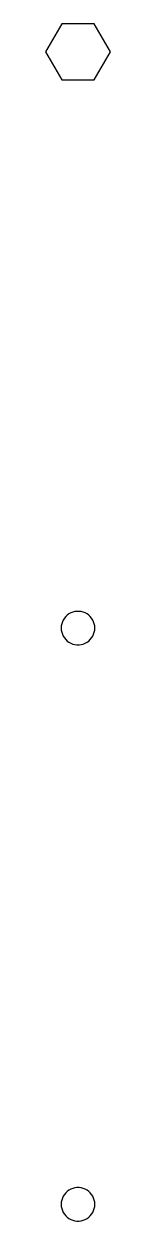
# Model space of a CAD drawing. Header units: metres. Extents: x -6 to 6, y -3 to 211.
import ezdxf

# ---------------------------------------------------------------- set-up
doc = ezdxf.new("R2010")
doc.units = ezdxf.units.M

msp = doc.modelspace()

# ---------------------------------------------------------------- linework, layer by layer
for p, q in [((-2.88499, 210.997), (-5.76999, 206)), ((2.88499, 210.997), (-2.88499, 210.997)), ((5.76999, 206), (2.88499, 210.997)), ((-5.76999, 206), (-2.88499, 201.003)), ((2.88499, 201.003), (5.76999, 206)), ((-2.88499, 201.003), (2.88499, 201.003)), ((-2.1869, 105.054), (-2.42705, 104.763)), ((-1.91226, 105.312), (-2.1869, 105.054)), ((-1.60747, 105.533), (-1.91226, 105.312)), ((-1.27733, 105.714), (-1.60747, 105.533)), ((-0.927048, 105.853), (-1.27733, 105.714)), ((-0.562134, 105.947), (-0.927048, 105.853)), ((-0.18837, 105.994), (-0.562134, 105.947)), ((0.18837, 105.994), (-0.18837, 105.994)), ((0.562134, 105.947), (0.18837, 105.994)), ((0.927048, 105.853), (0.562134, 105.947)), ((1.27733, 105.714), (0.927048, 105.853)), ((1.60747, 105.533), (1.27733, 105.714)), ((1.91226, 105.312), (1.60747, 105.533)), ((2.1869, 105.054), (1.91226, 105.312)), ((2.42705, 104.763), (2.1869, 105.054)), ((-2.97633, 103.376), (-3, 103)), ((-3, 103), (-2.97633, 102.624)), ((-2.90575, 103.746), (-2.97633, 103.376)), ((-2.78932, 104.104), (-2.90575, 103.746)), ((-2.62891, 104.445), (-2.78932, 104.104)), ((-2.42705, 104.763), (-2.62891, 104.445)), ((2.62891, 104.445), (2.42705, 104.763)), ((2.78932, 104.104), (2.62891, 104.445)), ((2.90575, 103.746), (2.78932, 104.104)), ((2.97633, 103.376), (2.90575, 103.746)), ((3, 103), (2.97633, 103.376)), ((2.97633, 102.624), (3, 103)), ((-2.97633, 102.624), (-2.90575, 102.254)), ((-2.90575, 102.254), (-2.78932, 101.896)), ((-2.78932, 101.896), (-2.62891, 101.555)), ((-2.62891, 101.555), (-2.42705, 101.237)), ((-2.42705, 101.237), (-2.1869, 100.946)), ((-2.1869, 100.946), (-1.91226, 100.688)), ((-1.91226, 100.688), (-1.60747, 100.467)), ((1.60747, 100.467), (1.91226, 100.688)), ((1.91226, 100.688), (2.1869, 100.946)), ((2.1869, 100.946), (2.42705, 101.237)), ((2.42705, 101.237), (2.62891, 101.555)), ((2.62891, 101.555), (2.78932, 101.896)), ((2.78932, 101.896), (2.90575, 102.254)), ((2.90575, 102.254), (2.97633, 102.624)), ((-1.60747, 100.467), (-1.27733, 100.286)), ((-1.27733, 100.286), (-0.927048, 100.147)), ((-0.927048, 100.147), (-0.562134, 100.053)), ((-0.562134, 100.053), (-0.18837, 100.006)), ((-0.18837, 100.006), (0.18837, 100.006)), ((0.18837, 100.006), (0.562134, 100.053)), ((0.562134, 100.053), (0.927048, 100.147)), ((0.927048, 100.147), (1.27733, 100.286)), ((1.27733, 100.286), (1.60747, 100.467)), ((-1.91226, 2.31154), (-2.1869, 2.05363)), ((-1.60747, 2.53297), (-1.91226, 2.31154)), ((-1.27733, 2.71448), (-1.60747, 2.53297)), ((-0.927048, 2.85316), (-1.27733, 2.71448)), ((-0.562134, 2.94685), (-0.927048, 2.85316)), ((-0.18837, 2.99408), (-0.562134, 2.94685)), ((0.18837, 2.99408), (-0.18837, 2.99408)), ((0.562134, 2.94685), (0.18837, 2.99408)), ((0.927048, 2.85316), (0.562134, 2.94685)), ((1.27733, 2.71448), (0.927048, 2.85316)), ((1.60747, 2.53297), (1.27733, 2.71448)), ((1.91226, 2.31154), (1.60747, 2.53297)), ((2.1869, 2.05363), (1.91226, 2.31154)), ((-2.97633, 0.375992), (-3, 0)), ((-3, 0), (-2.97633, -0.375992)), ((-2.90575, 0.746063), (-2.97633, 0.375992)), ((-2.78932, 1.10437), (-2.90575, 0.746063)), ((-2.62891, 1.44525), (-2.78932, 1.10437)), ((-2.42705, 1.76335), (-2.62891, 1.44525)), ((-2.1869, 2.05363), (-2.42705, 1.76335)), ((2.42705, 1.76335), (2.1869, 2.05363)), ((2.62891, 1.44525), (2.42705, 1.76335)), ((2.78932, 1.10437), (2.62891, 1.44525)), ((2.90575, 0.746063), (2.78932, 1.10437)), ((2.97633, 0.375992), (2.90575, 0.746063)), ((3, 0), (2.97633, 0.375992)), ((2.97633, -0.375992), (3, 0)), ((-2.97633, -0.375992), (-2.90575, -0.746063)), ((-2.90575, -0.746063), (-2.78932, -1.10437)), ((-2.78932, -1.10437), (-2.62891, -1.44525)), ((-2.62891, -1.44525), (-2.42705, -1.76335)), ((-2.42705, -1.76335), (-2.1869, -2.05363)), ((-2.1869, -2.05363), (-1.91226, -2.31154)), ((1.91226, -2.31154), (2.1869, -2.05363)), ((2.1869, -2.05363), (2.42705, -1.76335)), ((2.42705, -1.76335), (2.62891, -1.44525)), ((2.62891, -1.44525), (2.78932, -1.10437)), ((2.78932, -1.10437), (2.90575, -0.746063)), ((2.90575, -0.746063), (2.97633, -0.375992)), ((-1.91226, -2.31154), (-1.60747, -2.53297)), ((-1.60747, -2.53297), (-1.27733, -2.71448)), ((-1.27733, -2.71448), (-0.927048, -2.85316)), ((-0.927048, -2.85316), (-0.562134, -2.94685)), ((-0.562134, -2.94685), (-0.18837, -2.99408)), ((-0.18837, -2.99408), (0.18837, -2.99408)), ((0.18837, -2.99408), (0.562134, -2.94685)), ((0.562134, -2.94685), (0.927048, -2.85316)), ((0.927048, -2.85316), (1.27733, -2.71448)), ((1.27733, -2.71448), (1.60747, -2.53297)), ((1.60747, -2.53297), (1.91226, -2.31154))]:
    msp.add_line(p, q)

doc.saveas('drawing.dxf')
